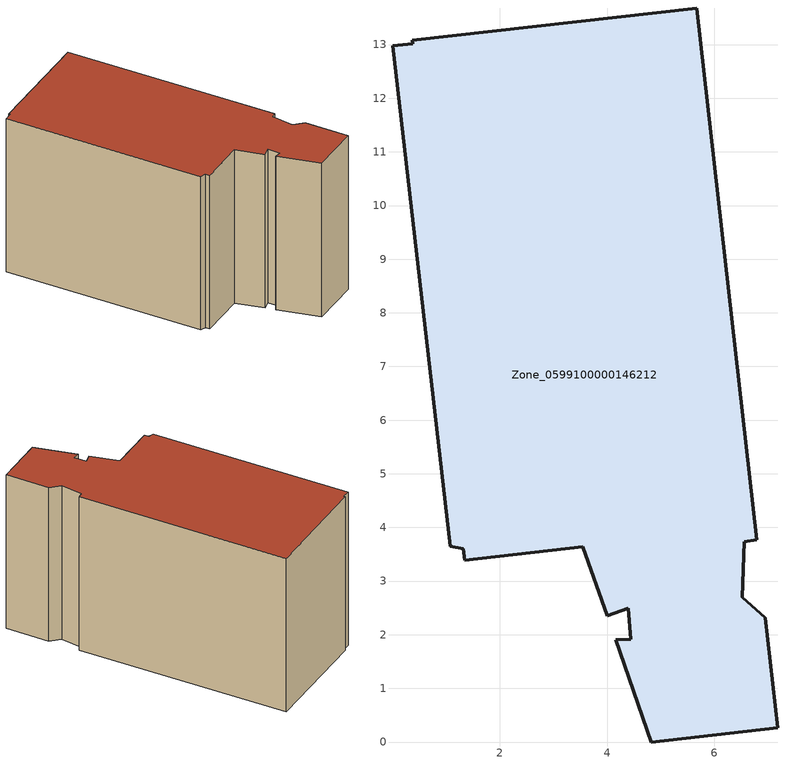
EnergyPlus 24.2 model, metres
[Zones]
Zone_0599100000146212
 floor ground (C_G): 0.37,13.08 5.67,13.68 6.79,3.77 6.56,3.73 6.52,2.7 6.95,2.32 7.18,0.27 4.83,0 4.16,1.91 4.45,1.91 4.4,2.49 4,2.35 3.55,3.64 1.34,3.39 1.32,3.6 1.08,3.65 0.01,12.97 0.38,13.01 z0
 wall outside (C_F): 4.83,0 7.18,0.27 6.95,2.32 6.52,2.7 6.56,3.73 6.79,3.77 5.67,13.68 0.37,13.08 0.38,13.01 0.01,12.97 1.08,3.65 1.32,3.6 1.34,3.39 3.55,3.64 4,2.35 4.4,2.49 4.45,1.91 4.16,1.91 4.83,0 z0:7.85
 roof outside (C_R): 6.95,2.32 6.52,2.7 6.56,3.73 6.79,3.77 5.67,13.68 0.37,13.08 0.38,13.01 0.01,12.97 1.08,3.65 1.32,3.6 1.34,3.39 3.55,3.64 4,2.35 4.4,2.49 4.45,1.91 4.16,1.91 4.83,0 7.18,0.27 z7.85
[BUILDING]
Pand.0599100000146212: North Axis=0; Terrain=City; Loads Convergence Tolerance Value=0.04; Temperature Convergence Tolerance Value=0.4; Solar Distribution=FullExterior; Maximum Number of Warmup Days=25; Minimum Number of Warmup Days=1
[Site:Location]
Rotterdam.The.Hague.AP_ZH_NLD Design_Conditions: Latitude=51.96; Longitude=4.45; Time Zone=1; Elevation=-4.5
[SITE:GROUNDTEMPERATURE:BUILDINGSURFACE]
18, 18, 18, 18, 18, 18, 18, 18, 18, 18, 18, 18
[MATERIAL] Thermal Absorptance=0.9; Solar Absorptance=0.7; Visible Absorptance=0.7
Name | Roughness | Thickness | Conductivity | Density | Specific Heat
G.TC.1946-1964 | MediumSmooth | 0.15 | 1 | 540 | 1210
F.TC.1946-1964 | Rough | 0.3 | 0.857143 | 1920 | 840
R.TC.1946-1964 | MediumRough | 0.2 | 0.235294 | 1500 | 1000
[CONSTRUCTION]
C_G: G.TC.1946-1964
C_F: F.TC.1946-1964
C_R: R.TC.1946-1964
[ZONE]
Zone_0599100000146212: Type=1; Multiplier=1; Ceiling Height=Autocalculate; Volume=Autocalculate; Floor Area=autocalculate; Part of Total Floor Area=Yes
[ZONEINFILTRATION:DESIGNFLOWRATE]
Infil_Zone_0599100000146212: Zone or ZoneList or Space or SpaceList=Zone_0599100000146212; Schedule=AlwaysOn; Design Flow Rate Calculation Method=Flow/Area; Flow Rate per Floor Area=0.003; Constant Term Coefficient=1; Temperature Term Coefficient=0; Velocity Term Coefficient=0; Velocity Squared Term Coefficient=0
[HVACTEMPLATE:ZONE:IDEALLOADSAIRSYSTEM]
Zone_0599100000146212: Maximum Heating Supply Air Temperature=50; Minimum Cooling Supply Air Temperature=13; Maximum Heating Supply Air Humidity Ratio=0.0156; Minimum Cooling Supply Air Humidity Ratio=0.0077; Heating Limit=NoLimit; Cooling Limit=NoLimit; Dehumidification Control Type=ConstantSensibleHeatRatio; Cooling Sensible Heat Ratio=0.7; Dehumidification Setpoint=60; Humidification Control Type=None; Humidification Setpoint=30; Outdoor Air Method=None; Outdoor Air Flow Rate per Person=0.00944; Outdoor Air Flow Rate per Zone Floor Area=0; Outdoor Air Flow Rate per Zone=0; Demand Controlled Ventilation Type=None; Outdoor Air Economizer Type=NoEconomizer; Heat Recovery Type=None; Sensible Heat Recovery Effectiveness=0.7; Latent Heat Recovery Effectiveness=0.65
[ZONECONTROL:THERMOSTAT]
ThermostatControl_Zone_0599100000146212: Zone or ZoneList=Zone_0599100000146212; Control Type Schedule=DualSetpointControlType; Control 1=Thermostat_Zone_0599100000146212; Temperature Difference Between Cutout And Setpoint=0
[THERMOSTATSETPOINT:DUALSETPOINT]
Thermostat_Zone_0599100000146212: Heating Setpoint Temperature Schedule=HeatingSetpoint_Zone_0599100000146212; Cooling Setpoint Temperature Schedule=CoolingSetpoint_Zone_0599100000146212
[SCHEDULE:COMPACT]
HeatingSetpoint_Zone_0599100000146212: Through: 12/31, For: AllDays, Until: 24:00, 21
CoolingSetpoint_Zone_0599100000146212: Through: 12/31, For: AllDays, Until: 24:00, 24
DualSetpointControlType: Through: 12/31, For: AllDays, Until: 24:00, 4
AlwaysOn: Through: 12/31, For: AllDays, Until: 24:00, 1
